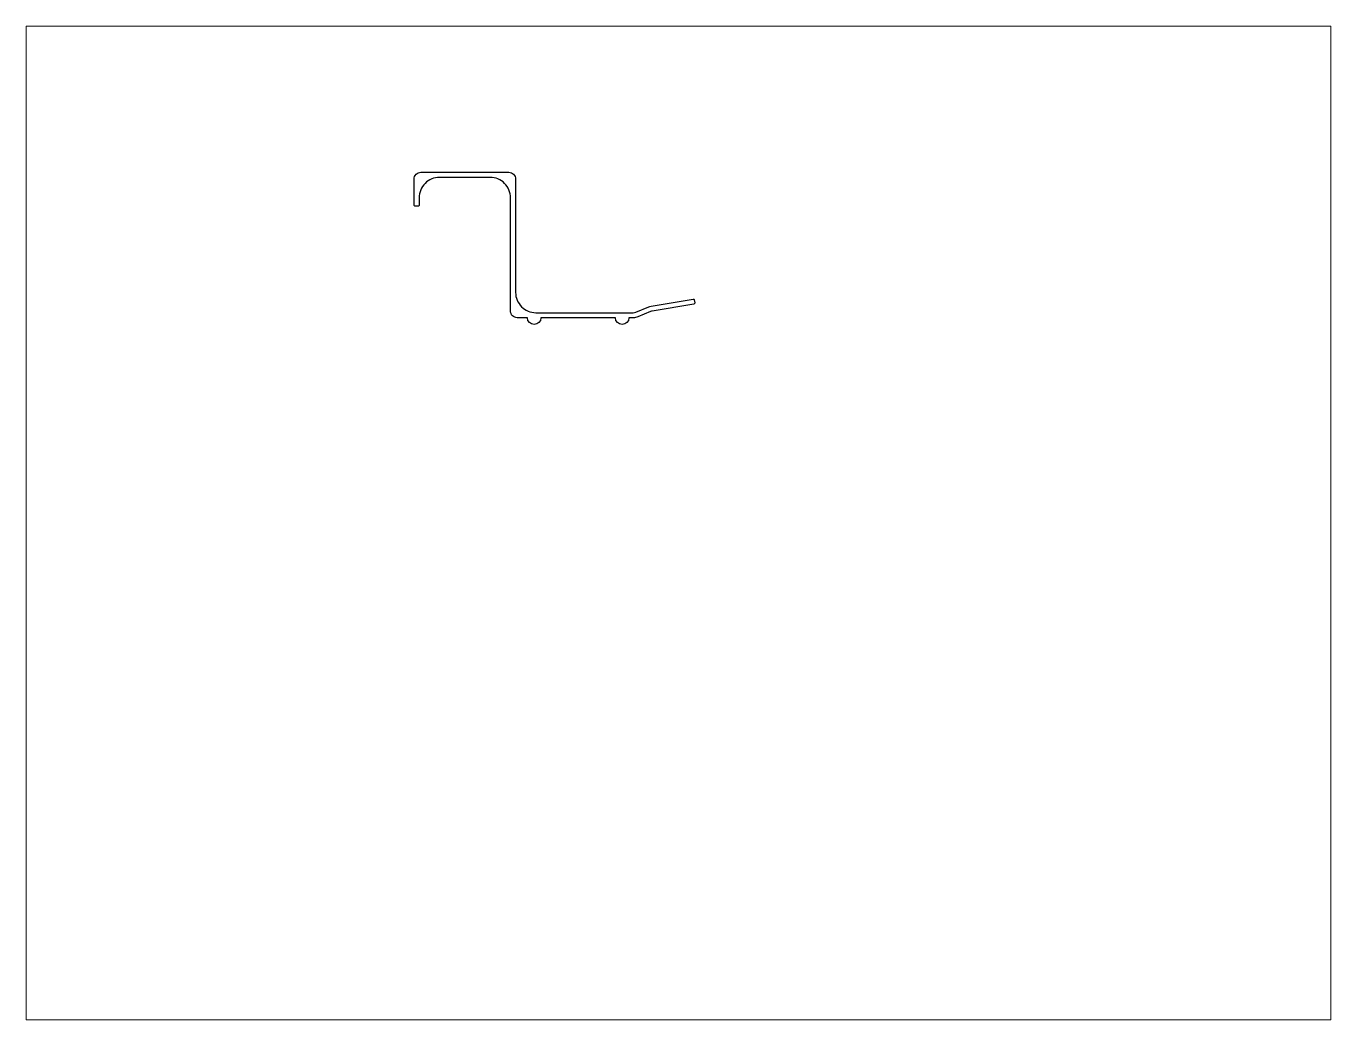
# Paper-space layout 'Layout1' of a CAD drawing. Extents: x 27 to 240, y 20 to 183.
# The model-space entities are those that its viewports show. They can reach past a viewport. Long polylines and large blocks are cut down to what shows.
import ezdxf

# ---------------------------------------------------------------- set-up
doc = ezdxf.new("R2010")
doc.units = 0
doc.header["$LTSCALE"] = 15
doc.layers.get('0').update_dxf_attribs({"linetype": 'CONTINUOUS'})

msp = doc.modelspace()

# ---------------------------------------------------------------- linework, layer by layer
msp.add_lwpolyline([(182.47, 194.45), (194.81, 196.53, -0.414214), (195.15, 196.29), (195.3, 195.4, -0.414214), (195.06, 195.05), (182.72, 192.98, 0.057041), (182.28, 192.85), (178.5, 191.27, -0.09902), (177.15, 191), (175.85, 191, -1), (171.85, 191), (149.85, 191, -1), (145.85, 191), (142.85, 191, -0.414214), (140.85, 193), (140.85, 226.5, 0.414214), (134.85, 232.5), (119.85, 232.5, 0.414214), (113.85, 226.5), (113.85, 224.3, -0.414214), (113.55, 224), (112.65, 224, -0.414214), (112.35, 224.3), (112.35, 232, -0.414214), (114.35, 234), (140.35, 234, -0.414214), (142.35, 232), (142.35, 198.5, 0.414214), (148.35, 192.5), (177.15, 192.5, 0.09902), (177.92, 192.66), (181.71, 194.23, -0.057041)], format="xyb", close=True)

psp = doc.layouts.get("Layout1")

# ---------------------------------------------------------------- viewports
at = {"layer": '0', "color": 0, "linetype": 'BYBLOCK', "ltscale": 0.05}
psp.add_viewport(center=(133.35, 101.6), size=(213.36, 162.56), view_center_point=(190.51, 130.3), view_height=293.8955, dxfattribs=at)

doc.saveas('drawing.dxf')
